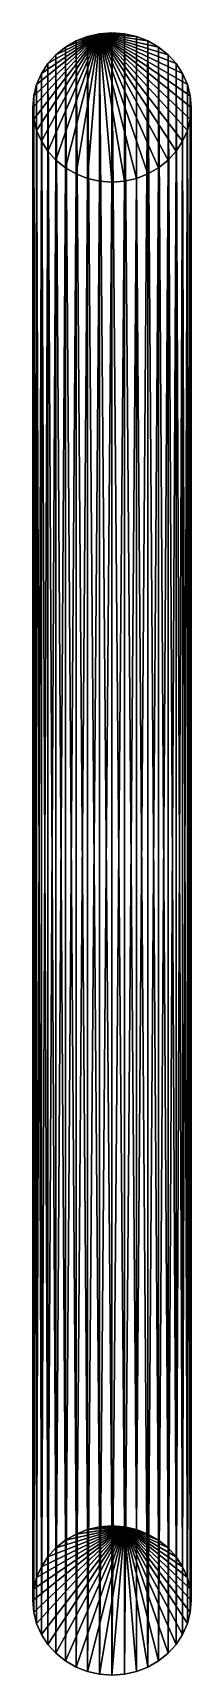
# Model space of a CAD drawing. Extents: x -23465 to -21665, y -4615 to -3990.
# Drawn here: x -22569 to -22561, y -4104.2 to -4021.4 of the extents above; entities that cross this region are included whole.
import ezdxf

# ---------------------------------------------------------------- set-up
doc = ezdxf.new("R2010")
doc.units = 0
doc.header["$MEASUREMENT"] = 0
doc.layers.get('0').update_dxf_attribs({"linetype": 'CONTINUOUS'})
doc.layers.add('ARCHITEKTURA_OBECN_', color=7, linetype='CONTINUOUS')

# ---------------------------------------------------------------- blocks, each defined once
blk = doc.blocks.new('*X10')
at = {"layer": 'ARCHITEKTURA_OBECN_', "color": 0, "linetype": 'Continuous'}
mesh = blk.add_polyface(dxfattribs=at)
corners = [(-22564.333, -4021.473, 139.785), (-22564.959, -4021.426, 139.768), (-22565.585, -4021.473, 139.785), (-22563.723, -4021.61, 139.835), (-22563.143, -4021.836, 139.917), (-22562.608, -4022.144, 140.029), (-22562.13, -4022.527, 140.168), (-22561.723, -4022.976, 140.332), (-22561.395, -4023.479, 140.515), (-22561.155, -4024.024, 140.713), (-22561.008, -4024.597, 140.922), (-22560.959, -4025.185, 141.136), (-22561.008, -4025.773, 141.35), (-22561.155, -4026.347, 141.559), (-22561.395, -4026.892, 141.757), (-22561.723, -4027.395, 141.94), (-22562.13, -4027.843, 142.103), (-22562.608, -4028.226, 142.243), (-22563.143, -4028.534, 142.355), (-22563.723, -4028.76, 142.437), (-22564.333, -4028.898, 142.487), (-22564.959, -4028.944, 142.504), (-22565.585, -4028.898, 142.487), (-22566.195, -4028.76, 142.437), (-22566.775, -4028.534, 142.355), (-22567.31, -4028.226, 142.243), (-22567.787, -4027.843, 142.103), (-22568.195, -4027.395, 141.94), (-22568.523, -4026.892, 141.757), (-22568.763, -4026.347, 141.559), (-22568.91, -4025.773, 141.35), (-22568.959, -4025.185, 141.136), (-22568.91, -4024.597, 140.922), (-22568.763, -4024.024, 140.713), (-22568.523, -4023.479, 140.515), (-22568.195, -4022.976, 140.332), (-22567.787, -4022.527, 140.168), (-22567.31, -4022.144, 140.029), (-22566.775, -4021.836, 139.917), (-22566.195, -4021.61, 139.835)]
mesh.append_faces([[corners[k] for k in face] for face in [(39, 38, 2)]], dxfattribs={"vtx1": -1, "color": 0})
mesh.append_faces([[corners[k] for k in face] for face in [(3, 0, 2), (4, 3, 2), (5, 4, 2), (6, 5, 2), (7, 6, 2), (8, 7, 2), (9, 8, 2), (10, 9, 2), (11, 10, 2), (12, 11, 2), (13, 12, 2), (14, 13, 2), (15, 14, 2), (16, 15, 2), (17, 16, 2), (18, 17, 2), (19, 18, 2), (20, 19, 2), (21, 20, 2), (22, 21, 2), (23, 22, 2), (24, 23, 2), (25, 24, 2), (26, 25, 2), (27, 26, 2), (28, 27, 2), (29, 28, 2), (30, 29, 2), (31, 30, 2), (32, 31, 2), (33, 32, 2), (34, 33, 2), (35, 34, 2), (36, 35, 2), (37, 36, 2), (38, 37, 2)]], dxfattribs={"vtx1": -1, "vtx2": -1, "color": 0})
mesh.append_faces([[corners[k] for k in face] for face in [(0, 1, 2)]], dxfattribs={"vtx2": -1, "color": 0})
mesh = blk.add_polyface(dxfattribs=at)
corners = [(-22565.585, -4104.142, -64.245), (-22564.959, -4104.188, -64.228), (-22564.959, -4028.944, 142.504), (-22565.585, -4028.898, 142.487), (-22566.195, -4028.76, 142.437), (-22566.195, -4104.004, -64.295), (-22566.775, -4103.779, -64.378), (-22566.775, -4028.534, 142.355), (-22567.31, -4103.471, -64.49), (-22567.31, -4028.226, 142.243), (-22567.787, -4027.843, 142.103), (-22567.787, -4103.087, -64.629), (-22568.195, -4102.639, -64.792), (-22568.195, -4027.395, 141.94), (-22568.523, -4026.892, 141.757), (-22568.523, -4102.136, -64.975), (-22568.763, -4101.591, -65.174), (-22568.763, -4026.347, 141.559), (-22568.91, -4101.018, -65.382), (-22568.91, -4025.773, 141.35), (-22568.959, -4025.185, 141.136), (-22568.959, -4100.43, -65.597), (-22568.91, -4099.842, -65.811), (-22568.91, -4024.597, 140.922), (-22568.763, -4024.024, 140.713), (-22568.763, -4099.268, -66.019), (-22568.523, -4098.723, -66.218), (-22568.523, -4023.479, 140.515), (-22568.195, -4098.22, -66.401), (-22568.195, -4022.976, 140.332), (-22567.787, -4022.527, 140.168), (-22567.787, -4097.772, -66.564), (-22567.31, -4097.389, -66.703), (-22567.31, -4022.144, 140.029), (-22566.775, -4021.836, 139.917), (-22566.775, -4097.081, -66.815), (-22566.195, -4096.855, -66.898), (-22566.195, -4021.61, 139.835), (-22565.585, -4096.717, -66.948), (-22565.585, -4021.473, 139.785), (-22564.959, -4021.426, 139.768), (-22564.959, -4096.671, -66.965), (-22564.333, -4104.142, -64.245), (-22563.723, -4104.004, -64.295), (-22563.723, -4028.76, 142.437), (-22564.333, -4028.898, 142.487), (-22564.959, -4028.944, 142.504), (-22564.959, -4104.188, -64.228), (-22563.143, -4103.779, -64.378), (-22563.143, -4028.534, 142.355), (-22562.608, -4103.471, -64.49), (-22562.13, -4103.087, -64.629), (-22562.13, -4027.843, 142.103), (-22562.608, -4028.226, 142.243), (-22561.723, -4102.639, -64.792), (-22561.395, -4102.136, -64.975), (-22561.395, -4026.892, 141.757), (-22561.723, -4027.395, 141.94), (-22561.155, -4101.591, -65.174), (-22561.155, -4026.347, 141.559), (-22561.008, -4101.018, -65.382), (-22560.959, -4100.43, -65.597), (-22560.959, -4025.185, 141.136), (-22561.008, -4025.773, 141.35), (-22561.008, -4099.842, -65.811), (-22561.155, -4099.268, -66.019), (-22561.155, -4024.024, 140.713), (-22561.008, -4024.597, 140.922), (-22561.395, -4098.723, -66.218), (-22561.395, -4023.479, 140.515), (-22561.723, -4098.22, -66.401), (-22562.13, -4097.772, -66.564), (-22562.13, -4022.527, 140.168), (-22561.723, -4022.976, 140.332), (-22562.608, -4097.389, -66.703), (-22563.143, -4097.081, -66.815), (-22563.143, -4021.836, 139.917), (-22562.608, -4022.144, 140.029), (-22563.723, -4096.855, -66.898), (-22563.723, -4021.61, 139.835), (-22564.333, -4096.717, -66.948), (-22564.959, -4096.671, -66.965), (-22564.959, -4021.426, 139.768), (-22564.333, -4021.473, 139.785)]
mesh.append_faces([[corners[k] for k in face] for face in [(0, 2, 3), (3, 5, 0), (6, 4, 7), (8, 7, 9), (9, 11, 8), (12, 10, 13), (13, 15, 12), (16, 14, 17), (18, 17, 19), (19, 21, 18), (22, 20, 23), (23, 25, 22), (26, 24, 27), (28, 27, 29), (29, 31, 28), (32, 30, 33), (33, 35, 32), (36, 34, 37), (38, 37, 39), (39, 41, 38), (42, 44, 45), (45, 47, 42), (44, 48, 49), (50, 52, 53), (53, 48, 50), (54, 56, 57), (57, 51, 54), (56, 58, 59), (60, 62, 63), (63, 58, 60), (64, 66, 67), (67, 61, 64), (66, 68, 69), (70, 72, 73), (73, 68, 70), (74, 76, 77), (77, 71, 74), (76, 78, 79), (80, 82, 83), (83, 78, 80)]], dxfattribs={"vtx0": -1, "color": 0})
mesh.append_faces([[corners[k] for k in face] for face in [(0, 1, 2), (3, 4, 5), (6, 5, 4), (8, 6, 7), (9, 10, 11), (12, 11, 10), (13, 14, 15), (16, 15, 14), (18, 16, 17), (19, 20, 21), (22, 21, 20), (23, 24, 25), (26, 25, 24), (28, 26, 27), (29, 30, 31), (32, 31, 30), (33, 34, 35), (36, 35, 34), (38, 36, 37), (39, 40, 41), (42, 43, 44), (45, 46, 47), (44, 43, 48), (50, 51, 52), (53, 49, 48), (54, 55, 56), (57, 52, 51), (56, 55, 58), (60, 61, 62), (63, 59, 58), (64, 65, 66), (67, 62, 61), (66, 65, 68), (70, 71, 72), (73, 69, 68), (74, 75, 76), (77, 72, 71), (76, 75, 78), (80, 81, 82), (83, 79, 78)]], dxfattribs={"vtx2": -1, "color": 0})
mesh = blk.add_polyface(dxfattribs=at)
corners = [(-22565.585, -4096.717, -66.948), (-22564.959, -4096.671, -66.965), (-22564.333, -4096.717, -66.948), (-22566.195, -4096.855, -66.898), (-22566.775, -4097.081, -66.815), (-22567.31, -4097.389, -66.703), (-22567.787, -4097.772, -66.564), (-22568.195, -4098.22, -66.401), (-22568.523, -4098.723, -66.218), (-22568.763, -4099.268, -66.019), (-22568.91, -4099.842, -65.811), (-22568.959, -4100.43, -65.597), (-22568.91, -4101.018, -65.382), (-22568.763, -4101.591, -65.174), (-22568.523, -4102.136, -64.975), (-22568.195, -4102.639, -64.792), (-22567.787, -4103.087, -64.629), (-22567.31, -4103.471, -64.49), (-22566.775, -4103.779, -64.378), (-22566.195, -4104.004, -64.295), (-22565.585, -4104.142, -64.245), (-22564.959, -4104.188, -64.228), (-22564.333, -4104.142, -64.245), (-22563.723, -4104.004, -64.295), (-22563.143, -4103.779, -64.378), (-22562.608, -4103.471, -64.49), (-22562.13, -4103.087, -64.629), (-22561.723, -4102.639, -64.792), (-22561.395, -4102.136, -64.975), (-22561.155, -4101.591, -65.174), (-22561.008, -4101.018, -65.382), (-22560.959, -4100.43, -65.597), (-22561.008, -4099.842, -65.811), (-22561.155, -4099.268, -66.019), (-22561.395, -4098.723, -66.218), (-22561.723, -4098.22, -66.401), (-22562.13, -4097.772, -66.564), (-22562.608, -4097.389, -66.703), (-22563.143, -4097.081, -66.815), (-22563.723, -4096.855, -66.898)]
mesh.append_faces([[corners[k] for k in face] for face in [(39, 38, 2)]], dxfattribs={"vtx1": -1, "color": 0})
mesh.append_faces([[corners[k] for k in face] for face in [(3, 0, 2), (4, 3, 2), (5, 4, 2), (6, 5, 2), (7, 6, 2), (8, 7, 2), (9, 8, 2), (10, 9, 2), (11, 10, 2), (12, 11, 2), (13, 12, 2), (14, 13, 2), (15, 14, 2), (16, 15, 2), (17, 16, 2), (18, 17, 2), (19, 18, 2), (20, 19, 2), (21, 20, 2), (22, 21, 2), (23, 22, 2), (24, 23, 2), (25, 24, 2), (26, 25, 2), (27, 26, 2), (28, 27, 2), (29, 28, 2), (30, 29, 2), (31, 30, 2), (32, 31, 2), (33, 32, 2), (34, 33, 2), (35, 34, 2), (36, 35, 2), (37, 36, 2), (38, 37, 2)]], dxfattribs={"vtx1": -1, "vtx2": -1, "color": 0})
mesh.append_faces([[corners[k] for k in face] for face in [(0, 1, 2)]], dxfattribs={"vtx2": -1, "color": 0})

msp = doc.modelspace()

# ---------------------------------------------------------------- block references
at = {"linetype": 'Continuous'}
msp.add_blockref('*X10', (0, 0), dxfattribs=at)

doc.saveas('drawing.dxf')
